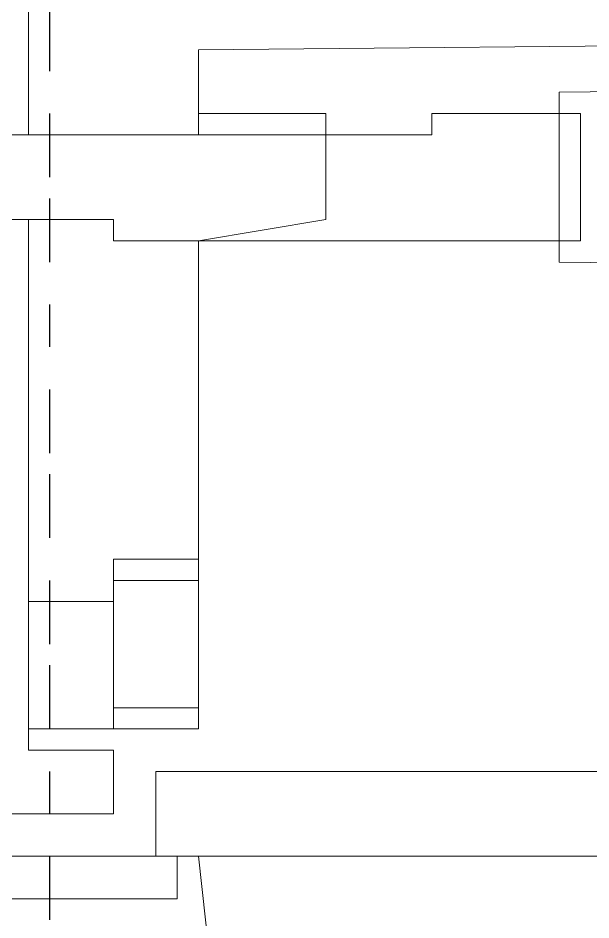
# Model space of a CAD drawing. Header units: millimetres. Extents: x 42 to 552, y 43 to 535.
# Drawn here: x 474.8986 to 474.9331, y 496.2602 to 496.3146 of the extents above; entities that cross this region are included whole.
import ezdxf

# ---------------------------------------------------------------- set-up
doc = ezdxf.new("R2010")
doc.units = ezdxf.units.MM
doc.header["$LTSCALE"] = 0.75
doc.header["$MEASUREMENT"] = 0
doc.layers.add('PDF_0', color=7, linetype='Continuous')
doc.layers.add('PDF_POSTE', color=7, linetype='Continuous')

msp = doc.modelspace()

# ---------------------------------------------------------------- linework, layer by layer
at = {"layer": 'PDF_0', "lineweight": 18}
for points in [[(475.047673, 496.269136), (474.906907, 496.269136), (474.906907, 496.264017), (474.869796, 496.264017), (474.869796, 496.266577), (474.904348, 496.266577), (474.904348, 496.270416), (474.899229, 496.270416), (474.899229, 496.271696), (474.909467, 496.271696), (474.909467, 496.301129), (474.917145, 496.302408), (474.917145, 496.307527), (474.909467, 496.307527), (474.909467, 496.312646), (475.045114, 496.313925), (475.045114, 496.406063), (475.048953, 496.406063)], [(474.899229, 496.399665), (474.899229, 496.307527)], [(475.048953, 496.311366), (474.931221, 496.310086), (474.931221, 496.299849), (475.048953, 496.298569)], [(474.885152, 496.302408), (474.886432, 496.302408), (474.887712, 496.302408), (474.888992, 496.302408), (474.890271, 496.302408), (474.891551, 496.302408), (474.892831, 496.302408), (474.89411, 496.302408), (474.89539, 496.302408), (474.89667, 496.302408), (474.897949, 496.302408), (474.899229, 496.302408), (474.900509, 496.302408), (474.901788, 496.302408), (474.903068, 496.302408), (474.904348, 496.302408), (474.904348, 496.301129), (474.908187, 496.301129), (474.909467, 496.301129), (474.917145, 496.301129), (474.923543, 496.301129), (474.932501, 496.301129), (474.932501, 496.308807), (474.931221, 496.308807)], [(474.932501, 496.308807), (474.923543, 496.308807), (474.923543, 496.307527), (474.917145, 496.307527), (474.917145, 496.308807), (474.909467, 496.308807), (474.909467, 496.307527), (474.908187, 496.307527), (474.904348, 496.307527), (474.903068, 496.307527), (474.901788, 496.307527), (474.900509, 496.307527), (474.899229, 496.307527), (474.897949, 496.307527)], [(474.899229, 496.307527), (474.899229, 496.307527)], [(474.899229, 496.307527), (474.899229, 496.307527)], [(474.900509, 496.307527), (474.900509, 496.307527)], [(474.901788, 496.307527), (474.901788, 496.307527)], [(474.901788, 496.307527), (474.901788, 496.307527)], [(474.903068, 496.307527), (474.904348, 496.307527)], [(474.903068, 496.307527), (474.903068, 496.307527)], [(474.899229, 496.302408), (474.899229, 496.302408)], [(474.899229, 496.302408), (474.899229, 496.302408)], [(474.899229, 496.302408), (474.899229, 496.279374)], [(474.900509, 496.302408), (474.900509, 496.302408)], [(474.901788, 496.302408), (474.901788, 496.302408)], [(474.901788, 496.302408), (474.901788, 496.302408)], [(474.903068, 496.302408), (474.903068, 496.302408)], [(474.903068, 496.302408), (474.903068, 496.302408)], [(474.904348, 496.302408), (474.904348, 496.302408)], [(474.904348, 496.302408), (474.904348, 496.302408)], [(474.909467, 496.301129), (474.909467, 496.301129)], [(474.917145, 496.301129), (474.917145, 496.301129)], [(474.923543, 496.301129), (474.923543, 496.301129)], [(474.904348, 496.271696), (474.904348, 496.272975), (474.904348, 496.280653), (474.904348, 496.281933)], [(474.899229, 496.271696), (474.899229, 496.279374), (474.904348, 496.279374)], [(475.045114, 496.246102), (474.904348, 496.247381), (474.904348, 496.258899), (474.888992, 496.258899), (474.888992, 496.247381), (474.886432, 496.247381), (474.886432, 496.261458), (474.908187, 496.261458), (474.908187, 496.264017), (474.909467, 496.264017), (474.910746, 496.2525), (475.046394, 496.251221), (475.046394, 496.264017), (475.047673, 496.264017), (475.047673, 496.261458), (475.054072, 496.261458), (475.054072, 496.260178), (475.052792, 496.260178), (475.052792, 496.013198)], [(475.047673, 496.264017), (474.906907, 496.264017)], [(474.909467, 496.264017), (475.041275, 496.264017), (475.041275, 496.251221)]]:
    msp.add_lwpolyline(points, dxfattribs=at)
at = {"layer": 'PDF_0', "color": 8, "lineweight": 18, "true_color": 0x808080}
for points in [[(474.904348, 496.281933), (474.909467, 496.281933)], [(474.909467, 496.280653), (474.904348, 496.280653)], [(474.904348, 496.272975), (474.906907, 496.272975), (474.909467, 496.272975)]]:
    msp.add_lwpolyline(points, dxfattribs=at)
at = {"layer": 'PDF_POSTE', "lineweight": 25}
for points in [[(474.900509, 496.311366), (474.900509, 496.315205)], [(474.900509, 496.304968), (474.900509, 496.308807)], [(474.900509, 496.299849), (474.900509, 496.303688)], [(474.900509, 496.29473), (474.900509, 496.297289)], [(474.900509, 496.288332), (474.900509, 496.292171)], [(474.900509, 496.283213), (474.900509, 496.287052)], [(474.900509, 496.276814), (474.900509, 496.280653)], [(474.900509, 496.271696), (474.900509, 496.275535)], [(474.900509, 496.266577), (474.900509, 496.269136)], [(474.900509, 496.260178), (474.900509, 496.264017)]]:
    msp.add_lwpolyline(points, dxfattribs=at)

doc.saveas('drawing.dxf')
